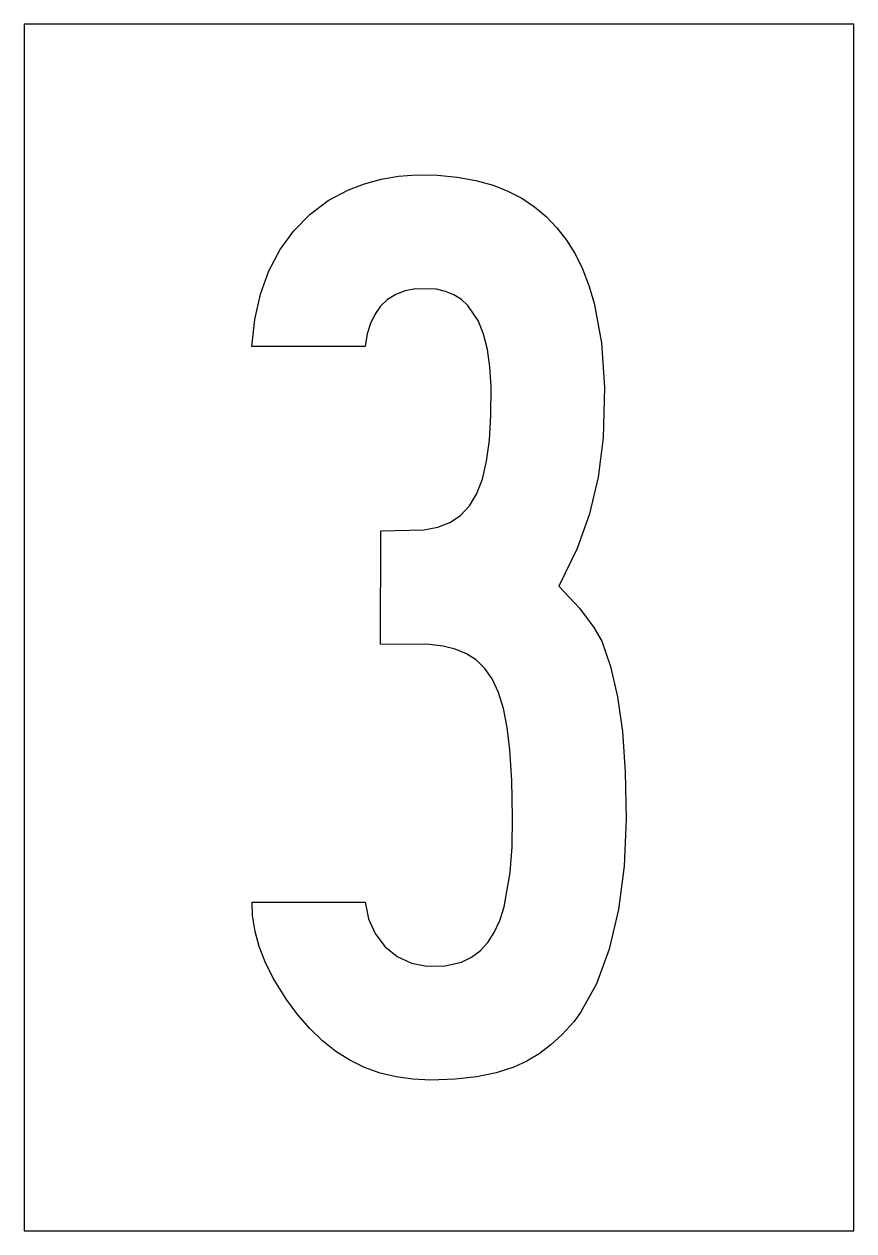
# Model space of a CAD drawing. Extents: x 0 to 11, y 0 to 16.
import ezdxf

# ---------------------------------------------------------------- set-up
doc = ezdxf.new("R2010")
doc.units = 0
doc.layers.add('CUT', color=7, linetype='Continuous')
doc.layers.add('OUTSIDE', color=1, linetype='Continuous')

msp = doc.modelspace()

# ---------------------------------------------------------------- linework, layer by layer
at = {"layer": 'CUT'}
msp.add_lwpolyline([(7.9558, 4.8369), (7.8804, 4.259), (7.7568, 3.7346), (7.5866, 3.2733), (7.3765, 2.8931), (7.2895, 2.7737), (7.1347, 2.6042), (6.9835, 2.4654), (6.8286, 2.3491), (6.6652, 2.2516), (6.491, 2.1717), (6.2589, 2.0959), (6.0029, 2.0429), (5.7152, 2.0111), (5.3914, 2), (5.1551, 2.0096), (4.9322, 2.0402), (4.7194, 2.0921), (4.5132, 2.1664), (4.317, 2.2625), (4.1305, 2.3804), (3.9538, 2.5201), (3.7866, 2.6815), (3.6287, 2.8647), (3.4798, 3.0697), (3.3029, 3.3518), (3.1944, 3.566), (3.1168, 3.7683), (3.0617, 3.971), (3.0278, 4.1824), (3.0214, 4.36), (4.523, 4.36), (4.5664, 4.139), (4.6534, 3.9412), (4.7823, 3.7705), (4.947, 3.6372), (5.1346, 3.5496), (5.3378, 3.5087), (5.5834, 3.515), (5.7972, 3.5648), (5.9292, 3.6271), (6.0454, 3.7124), (6.1464, 3.8215), (6.2327, 3.955), (6.3048, 4.1135), (6.3635, 4.2977), (6.4431, 4.7516), (6.4684, 5.0934), (6.4759, 5.483), (6.4669, 5.9699), (6.441, 6.3771), (6.4044, 6.673), (6.353, 6.9277), (6.2871, 7.1402), (6.2045, 7.3175), (6.1098, 7.4553), (5.9981, 7.5658), (5.866, 7.652), (5.7144, 7.714), (5.555, 7.7518), (5.3734, 7.7726), (4.7265, 7.7781), (4.7277, 9.2827), (5.301, 9.294), (5.4849, 9.3295), (5.6448, 9.3912), (5.7864, 9.485), (5.9047, 9.6114), (5.9992, 9.7693), (6.0746, 9.9668), (6.1304, 10.2035), (6.1676, 10.4817), (6.1879, 10.8156), (6.1905, 11.1904), (6.1746, 11.456), (6.142, 11.6858), (6.091, 11.8899), (6.0235, 12.0602), (5.8836, 12.2681), (5.7962, 12.3476), (5.6975, 12.41), (5.5874, 12.4556), (5.4659, 12.4843), (5.1881, 12.4915), (5.0504, 12.4645), (4.9268, 12.4162), (4.818, 12.3473), (4.7248, 12.2587), (4.648, 12.151), (4.5898, 12.0288), (4.5495, 11.8944), (4.5214, 11.7241), (3.0187, 11.7272), (3.0583, 12.0845), (3.1341, 12.4191), (3.246, 12.7285), (3.3935, 13.0106), (3.5735, 13.26), (3.7871, 13.478), (4.0305, 13.6599), (4.3017, 13.8044), (4.5131, 13.8846), (4.7332, 13.9435), (4.9652, 13.9821), (5.2039, 14), (5.4801, 13.9969), (5.7429, 13.973), (5.9893, 13.9285), (6.2159, 13.8647), (6.4136, 13.7869), (6.5973, 13.6917), (6.767, 13.579), (6.9226, 13.4489), (7.064, 13.3013), (7.1913, 13.1363), (7.3045, 12.9539), (7.4018, 12.7576), (7.4878, 12.5367), (7.5581, 12.3019), (7.6559, 11.7754), (7.695, 11.1833), (7.6766, 10.5138), (7.6121, 9.9913), (7.4974, 9.5084), (7.3298, 9.0471), (7.0879, 8.5493), (7.3621, 8.2546), (7.5511, 8.0021), (7.6567, 7.8166), (7.7751, 7.4811), (7.8675, 7.0814), (7.9315, 6.6203), (7.9689, 6.087), (7.9813, 5.4586)], close=True, dxfattribs=at)
at = {"layer": 'OUTSIDE'}
msp.add_lwpolyline([(0, 0), (11, 0), (11, 16), (0, 16)], close=True, dxfattribs=at)

doc.saveas('drawing.dxf')
